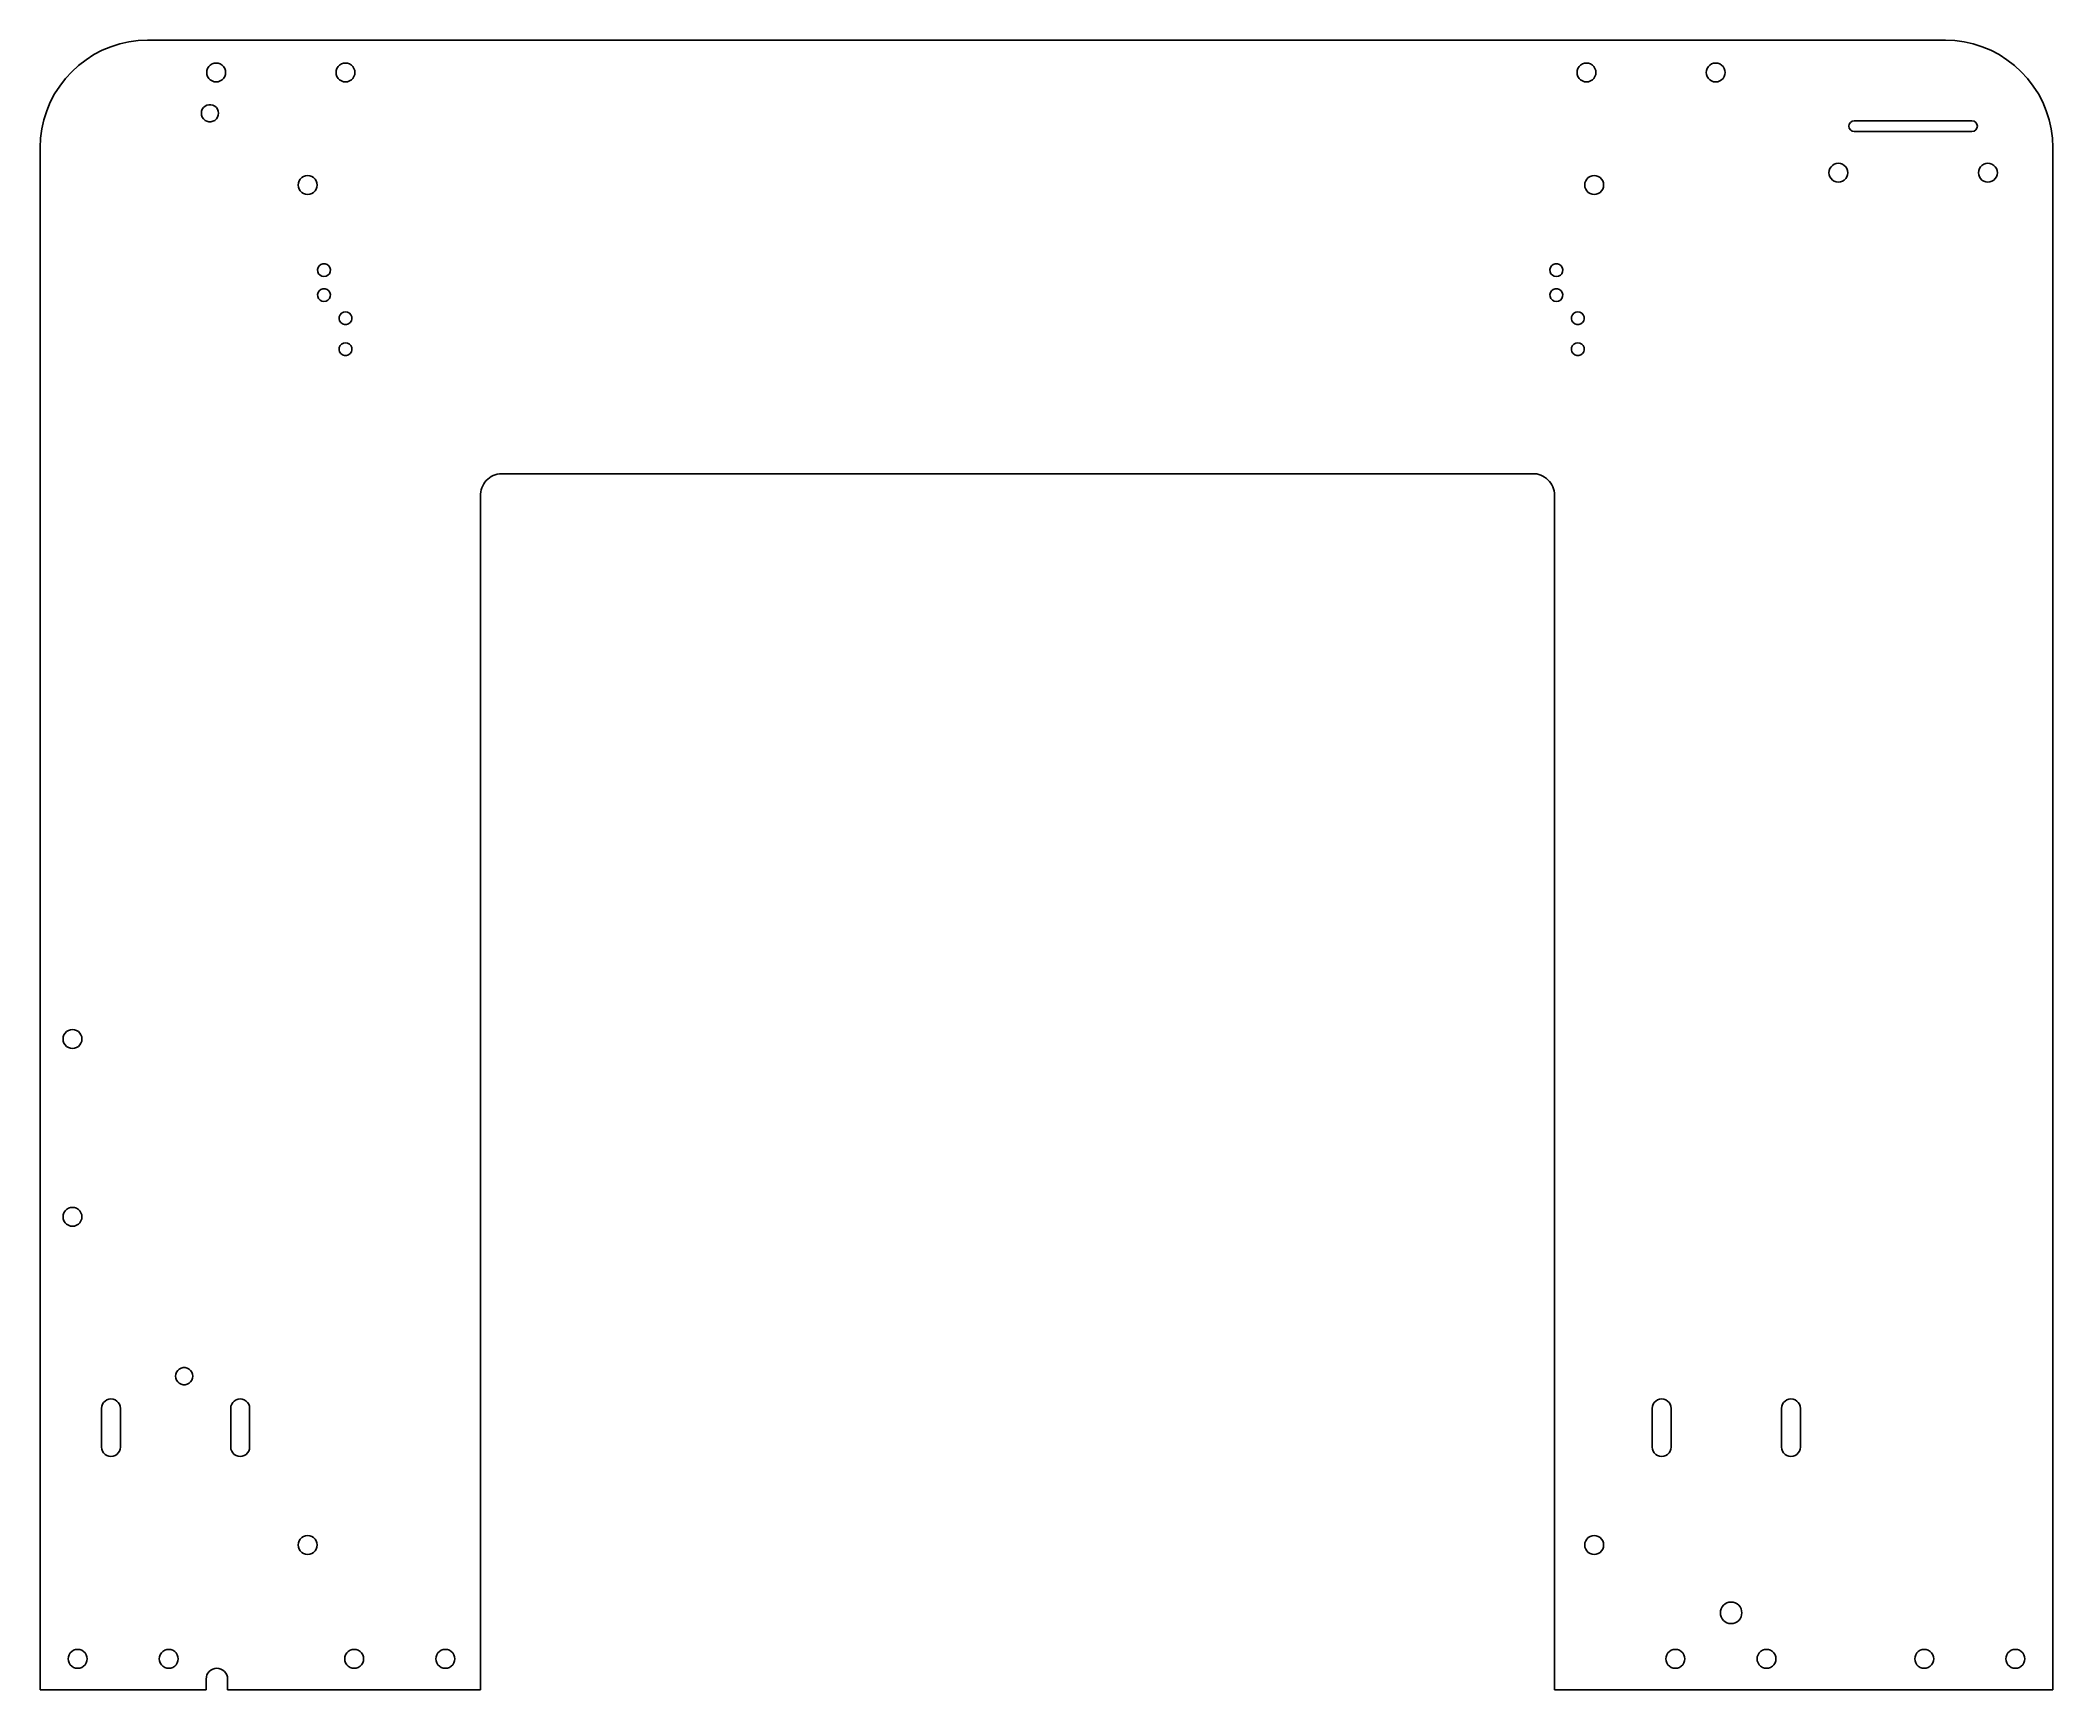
# Model space of a CAD drawing. Header units: metres. Extents: x -234 to 234, y 0 to 384.
import ezdxf

# ---------------------------------------------------------------- set-up
doc = ezdxf.new("R2010")
doc.units = ezdxf.units.M

msp = doc.modelspace()

# ---------------------------------------------------------------- linework, layer by layer
for p, q in [((-221.75, 380.651), (-223.589, 379.479)), ((-219.815, 381.658), (-221.75, 380.651)), ((-217.801, 382.492), (-219.815, 381.658)), ((-215.72, 383.148), (-217.801, 382.492)), ((-213.591, 383.62), (-215.72, 383.148)), ((-211.429, 383.905), (-213.591, 383.62)), ((-209.25, 384), (-211.429, 383.905)), ((209.25, 384), (-209.25, 384)), ((211.429, 383.905), (209.25, 384)), ((213.591, 383.62), (211.429, 383.905)), ((215.72, 383.148), (213.591, 383.62)), ((217.801, 382.492), (215.72, 383.148)), ((219.815, 381.658), (217.801, 382.492)), ((221.75, 380.651), (219.815, 381.658)), ((223.589, 379.479), (221.75, 380.651)), ((-228.401, 375.07), (-229.729, 373.339)), ((-226.928, 376.678), (-228.401, 375.07)), ((-225.32, 378.151), (-226.928, 376.678)), ((-223.589, 379.479), (-225.32, 378.151)), ((-195.5, 376.5), (-195.445, 376.99)), ((-195.445, 376.01), (-195.5, 376.5)), ((-195.445, 376.99), (-195.282, 377.455)), ((-195.282, 375.545), (-195.445, 376.01)), ((-195.282, 377.455), (-195.02, 377.872)), ((-195.02, 375.128), (-195.282, 375.545)), ((-195.02, 377.872), (-194.672, 378.22)), ((-194.672, 374.78), (-195.02, 375.128)), ((-194.672, 378.22), (-194.255, 378.482)), ((-194.255, 378.482), (-193.79, 378.645)), ((-193.79, 378.645), (-193.3, 378.7)), ((-193.3, 378.7), (-192.81, 378.645)), ((-192.81, 378.645), (-192.345, 378.482)), ((-192.345, 378.482), (-191.928, 378.22)), ((-191.928, 378.22), (-191.58, 377.872)), ((-191.58, 375.128), (-191.928, 374.78)), ((-191.58, 377.872), (-191.318, 377.455)), ((-191.318, 375.545), (-191.58, 375.128)), ((-191.318, 377.455), (-191.155, 376.99)), ((-191.155, 376.01), (-191.318, 375.545)), ((-191.155, 376.99), (-191.1, 376.5)), ((-191.1, 376.5), (-191.155, 376.01)), ((-165.4, 376.5), (-165.345, 376.99)), ((-165.345, 376.01), (-165.4, 376.5)), ((-165.345, 376.99), (-165.182, 377.455)), ((-165.182, 375.545), (-165.345, 376.01)), ((-165.182, 377.455), (-164.92, 377.872)), ((-164.92, 375.128), (-165.182, 375.545)), ((-164.92, 377.872), (-164.572, 378.22)), ((-164.572, 374.78), (-164.92, 375.128)), ((-164.572, 378.22), (-164.155, 378.482)), ((-164.155, 378.482), (-163.69, 378.645)), ((-163.69, 378.645), (-163.2, 378.7)), ((-163.2, 378.7), (-162.71, 378.645)), ((-162.71, 378.645), (-162.245, 378.482)), ((-162.245, 378.482), (-161.828, 378.22)), ((-161.828, 378.22), (-161.48, 377.872)), ((-161.48, 375.128), (-161.828, 374.78)), ((-161.48, 377.872), (-161.218, 377.455)), ((-161.218, 375.545), (-161.48, 375.128)), ((-161.218, 377.455), (-161.055, 376.99)), ((-161.055, 376.01), (-161.218, 375.545)), ((-161.055, 376.99), (-161, 376.5)), ((-161, 376.5), (-161.055, 376.01)), ((123.5, 376.5), (123.555, 376.99)), ((123.555, 376.01), (123.5, 376.5)), ((123.555, 376.99), (123.718, 377.455)), ((123.718, 375.545), (123.555, 376.01)), ((123.718, 377.455), (123.98, 377.872)), ((123.98, 375.128), (123.718, 375.545)), ((123.98, 377.872), (124.328, 378.22)), ((124.328, 374.78), (123.98, 375.128)), ((124.328, 378.22), (124.745, 378.482)), ((124.745, 378.482), (125.21, 378.645)), ((125.21, 378.645), (125.7, 378.7)), ((125.7, 378.7), (126.19, 378.645)), ((126.19, 378.645), (126.655, 378.482)), ((126.655, 378.482), (127.072, 378.22)), ((127.072, 378.22), (127.42, 377.872)), ((127.42, 375.128), (127.072, 374.78)), ((127.42, 377.872), (127.682, 377.455)), ((127.682, 375.545), (127.42, 375.128)), ((127.682, 377.455), (127.845, 376.99)), ((127.845, 376.01), (127.682, 375.545)), ((127.845, 376.99), (127.9, 376.5)), ((127.9, 376.5), (127.845, 376.01)), ((153.6, 376.5), (153.655, 376.99)), ((153.655, 376.01), (153.6, 376.5)), ((153.655, 376.99), (153.818, 377.455)), ((153.818, 375.545), (153.655, 376.01)), ((153.818, 377.455), (154.08, 377.872)), ((154.08, 375.128), (153.818, 375.545)), ((154.08, 377.872), (154.428, 378.22)), ((154.428, 374.78), (154.08, 375.128)), ((154.428, 378.22), (154.845, 378.482)), ((154.845, 378.482), (155.31, 378.645)), ((155.31, 378.645), (155.8, 378.7)), ((155.8, 378.7), (156.29, 378.645)), ((156.29, 378.645), (156.755, 378.482)), ((156.755, 378.482), (157.172, 378.22)), ((157.172, 378.22), (157.52, 377.872)), ((157.52, 375.128), (157.172, 374.78)), ((157.52, 377.872), (157.782, 377.455)), ((157.782, 375.545), (157.52, 375.128)), ((157.782, 377.455), (157.945, 376.99)), ((157.945, 376.01), (157.782, 375.545)), ((157.945, 376.99), (158, 376.5)), ((158, 376.5), (157.945, 376.01)), ((225.32, 378.151), (223.589, 379.479)), ((226.928, 376.678), (225.32, 378.151)), ((228.401, 375.07), (226.928, 376.678)), ((229.729, 373.339), (228.401, 375.07)), ((-230.901, 371.5), (-231.908, 369.565)), ((-229.729, 373.339), (-230.901, 371.5)), ((-194.255, 374.518), (-194.672, 374.78)), ((-193.79, 374.355), (-194.255, 374.518)), ((-193.3, 374.3), (-193.79, 374.355)), ((-192.81, 374.355), (-193.3, 374.3)), ((-192.345, 374.518), (-192.81, 374.355)), ((-191.928, 374.78), (-192.345, 374.518)), ((-164.155, 374.518), (-164.572, 374.78)), ((-163.69, 374.355), (-164.155, 374.518)), ((-163.2, 374.3), (-163.69, 374.355)), ((-162.71, 374.355), (-163.2, 374.3)), ((-162.245, 374.518), (-162.71, 374.355)), ((-161.828, 374.78), (-162.245, 374.518)), ((124.745, 374.518), (124.328, 374.78)), ((125.21, 374.355), (124.745, 374.518)), ((125.7, 374.3), (125.21, 374.355)), ((126.19, 374.355), (125.7, 374.3)), ((126.655, 374.518), (126.19, 374.355)), ((127.072, 374.78), (126.655, 374.518)), ((154.845, 374.518), (154.428, 374.78)), ((155.31, 374.355), (154.845, 374.518)), ((155.8, 374.3), (155.31, 374.355)), ((156.29, 374.355), (155.8, 374.3)), ((156.755, 374.518), (156.29, 374.355)), ((157.172, 374.78), (156.755, 374.518)), ((230.901, 371.5), (229.729, 373.339)), ((231.908, 369.565), (230.901, 371.5)), ((-233.398, 365.47), (-233.87, 363.341)), ((-232.742, 367.551), (-233.398, 365.47)), ((-231.908, 369.565), (-232.742, 367.551)), ((-196.75, 367), (-196.692, 367.479)), ((-196.692, 366.521), (-196.75, 367)), ((-196.692, 367.479), (-196.521, 367.929)), ((-196.521, 366.071), (-196.692, 366.521)), ((-196.521, 367.929), (-196.247, 368.326)), ((-196.247, 365.674), (-196.521, 366.071)), ((-196.247, 368.326), (-195.886, 368.646)), ((-195.886, 365.354), (-196.247, 365.674)), ((-195.886, 368.646), (-195.459, 368.87)), ((-195.459, 368.87), (-194.991, 368.985)), ((-194.991, 368.985), (-194.509, 368.985)), ((-194.509, 368.985), (-194.041, 368.87)), ((-194.041, 368.87), (-193.614, 368.646)), ((-193.614, 368.646), (-193.253, 368.326)), ((-193.253, 365.674), (-193.614, 365.354)), ((-193.253, 368.326), (-192.979, 367.929)), ((-192.979, 366.071), (-193.253, 365.674)), ((-192.979, 367.929), (-192.808, 367.479)), ((-192.808, 366.521), (-192.979, 366.071)), ((-192.808, 367.479), (-192.75, 367)), ((-192.75, 367), (-192.808, 366.521)), ((232.742, 367.551), (231.908, 369.565)), ((233.398, 365.47), (232.742, 367.551)), ((233.87, 363.341), (233.398, 365.47)), ((-234.155, 361.179), (-234.25, 359)), ((-233.87, 363.341), (-234.155, 361.179)), ((-195.459, 365.13), (-195.886, 365.354)), ((-194.991, 365.015), (-195.459, 365.13)), ((-194.509, 365.015), (-194.991, 365.015)), ((-194.041, 365.13), (-194.509, 365.015)), ((-193.614, 365.354), (-194.041, 365.13)), ((186.8, 364), (186.895, 364.478)), ((186.895, 363.522), (186.8, 364)), ((186.895, 364.478), (187.166, 364.884)), ((187.166, 363.116), (186.895, 363.522)), ((187.166, 364.884), (187.572, 365.155)), ((187.572, 362.845), (187.166, 363.116)), ((187.572, 365.155), (188.05, 365.25)), ((188.05, 362.75), (187.572, 362.845)), ((188.05, 365.25), (215.45, 365.25)), ((215.45, 362.75), (188.05, 362.75)), ((215.45, 365.25), (215.928, 365.155)), ((215.928, 362.845), (215.45, 362.75)), ((215.928, 365.155), (216.334, 364.884)), ((216.334, 363.116), (215.928, 362.845)), ((216.334, 364.884), (216.605, 364.478)), ((216.605, 363.522), (216.334, 363.116)), ((216.605, 364.478), (216.7, 364)), ((216.7, 364), (216.605, 363.522)), ((234.155, 361.179), (233.87, 363.341)), ((234.25, 359), (234.155, 361.179)), ((-234.25, 359), (-234.25, 0)), ((234.25, 0), (234.25, 359)), ((-173.982, 351.245), (-173.72, 351.662)), ((-173.72, 351.662), (-173.372, 352.01)), ((-173.372, 352.01), (-172.955, 352.272)), ((-172.955, 352.272), (-172.49, 352.435)), ((-172.49, 352.435), (-172, 352.49)), ((-172, 352.49), (-171.51, 352.435)), ((-171.51, 352.435), (-171.045, 352.272)), ((-171.045, 352.272), (-170.628, 352.01)), ((-170.628, 352.01), (-170.28, 351.662)), ((-170.28, 351.662), (-170.018, 351.245)), ((125.518, 351.245), (125.78, 351.662)), ((125.78, 351.662), (126.128, 352.01)), ((126.128, 352.01), (126.545, 352.272)), ((126.545, 352.272), (127.01, 352.435)), ((127.01, 352.435), (127.5, 352.49)), ((127.5, 352.49), (127.99, 352.435)), ((127.99, 352.435), (128.455, 352.272)), ((128.455, 352.272), (128.872, 352.01)), ((128.872, 352.01), (129.22, 351.662)), ((129.22, 351.662), (129.482, 351.245)), ((182.15, 353.15), (182.205, 353.64)), ((182.205, 352.66), (182.15, 353.15)), ((182.205, 353.64), (182.368, 354.105)), ((182.368, 352.195), (182.205, 352.66)), ((182.368, 354.105), (182.63, 354.522)), ((182.63, 351.778), (182.368, 352.195)), ((182.63, 354.522), (182.978, 354.87)), ((182.978, 351.43), (182.63, 351.778)), ((182.978, 354.87), (183.395, 355.132)), ((183.395, 351.168), (182.978, 351.43)), ((183.395, 355.132), (183.86, 355.295)), ((183.86, 355.295), (184.35, 355.35)), ((184.35, 355.35), (184.84, 355.295)), ((184.84, 355.295), (185.305, 355.132)), ((185.305, 355.132), (185.722, 354.87)), ((185.722, 351.43), (185.305, 351.168)), ((185.722, 354.87), (186.07, 354.522)), ((186.07, 351.778), (185.722, 351.43)), ((186.07, 354.522), (186.332, 354.105)), ((186.332, 352.195), (186.07, 351.778)), ((186.332, 354.105), (186.495, 353.64)), ((186.495, 352.66), (186.332, 352.195)), ((186.495, 353.64), (186.55, 353.15)), ((186.55, 353.15), (186.495, 352.66)), ((216.95, 353.15), (217.005, 353.64)), ((217.005, 352.66), (216.95, 353.15)), ((217.005, 353.64), (217.168, 354.105)), ((217.168, 352.195), (217.005, 352.66)), ((217.168, 354.105), (217.43, 354.522)), ((217.43, 351.778), (217.168, 352.195)), ((217.43, 354.522), (217.778, 354.87)), ((217.778, 351.43), (217.43, 351.778)), ((217.778, 354.87), (218.195, 355.132)), ((218.195, 351.168), (217.778, 351.43)), ((218.195, 355.132), (218.66, 355.295)), ((218.66, 355.295), (219.15, 355.35)), ((219.15, 355.35), (219.64, 355.295)), ((219.64, 355.295), (220.105, 355.132)), ((220.105, 355.132), (220.522, 354.87)), ((220.522, 351.43), (220.105, 351.168)), ((220.522, 354.87), (220.87, 354.522)), ((220.87, 351.778), (220.522, 351.43)), ((220.87, 354.522), (221.132, 354.105)), ((221.132, 352.195), (220.87, 351.778)), ((221.132, 354.105), (221.295, 353.64)), ((221.295, 352.66), (221.132, 352.195)), ((221.295, 353.64), (221.35, 353.15)), ((221.35, 353.15), (221.295, 352.66)), ((-174.2, 350.29), (-174.145, 350.78)), ((-174.145, 349.8), (-174.2, 350.29)), ((-174.145, 350.78), (-173.982, 351.245)), ((-173.982, 349.335), (-174.145, 349.8)), ((-173.72, 348.918), (-173.982, 349.335)), ((-173.372, 348.57), (-173.72, 348.918)), ((-172.955, 348.308), (-173.372, 348.57)), ((-172.49, 348.145), (-172.955, 348.308)), ((-172, 348.09), (-172.49, 348.145)), ((-171.51, 348.145), (-172, 348.09)), ((-171.045, 348.308), (-171.51, 348.145)), ((-170.628, 348.57), (-171.045, 348.308)), ((-170.28, 348.918), (-170.628, 348.57)), ((-170.018, 349.335), (-170.28, 348.918)), ((-170.018, 351.245), (-169.855, 350.78)), ((-169.855, 349.8), (-170.018, 349.335)), ((-169.855, 350.78), (-169.8, 350.29)), ((-169.8, 350.29), (-169.855, 349.8)), ((125.3, 350.29), (125.355, 350.78)), ((125.355, 349.8), (125.3, 350.29)), ((125.355, 350.78), (125.518, 351.245)), ((125.518, 349.335), (125.355, 349.8)), ((125.78, 348.918), (125.518, 349.335)), ((126.128, 348.57), (125.78, 348.918)), ((126.545, 348.308), (126.128, 348.57)), ((127.01, 348.145), (126.545, 348.308)), ((127.5, 348.09), (127.01, 348.145)), ((127.99, 348.145), (127.5, 348.09)), ((128.455, 348.308), (127.99, 348.145)), ((128.872, 348.57), (128.455, 348.308)), ((129.22, 348.918), (128.872, 348.57)), ((129.482, 349.335), (129.22, 348.918)), ((129.482, 351.245), (129.645, 350.78)), ((129.645, 349.8), (129.482, 349.335)), ((129.645, 350.78), (129.7, 350.29)), ((129.7, 350.29), (129.645, 349.8)), ((183.86, 351.005), (183.395, 351.168)), ((184.35, 350.95), (183.86, 351.005)), ((184.84, 351.005), (184.35, 350.95)), ((185.305, 351.168), (184.84, 351.005)), ((218.66, 351.005), (218.195, 351.168)), ((219.15, 350.95), (218.66, 351.005)), ((219.64, 351.005), (219.15, 350.95)), ((220.105, 351.168), (219.64, 351.005)), ((-169.695, 330.604), (-169.574, 331.083)), ((-169.654, 330.112), (-169.695, 330.604)), ((-169.456, 329.66), (-169.654, 330.112)), ((-169.574, 331.083), (-169.304, 331.496)), ((-169.121, 329.296), (-169.456, 329.66)), ((-169.304, 331.496), (-168.914, 331.799)), ((-168.687, 329.061), (-169.121, 329.296)), ((-168.914, 331.799), (-168.447, 331.96)), ((-168.2, 328.98), (-168.687, 329.061)), ((-168.447, 331.96), (-167.953, 331.96)), ((-167.713, 329.061), (-168.2, 328.98)), ((-167.953, 331.96), (-167.486, 331.799)), ((-167.279, 329.296), (-167.713, 329.061)), ((-167.486, 331.799), (-167.096, 331.496)), ((-166.944, 329.66), (-167.279, 329.296)), ((-167.096, 331.496), (-166.826, 331.083)), ((-166.746, 330.112), (-166.944, 329.66)), ((-166.826, 331.083), (-166.705, 330.604)), ((-166.705, 330.604), (-166.746, 330.112)), ((117.205, 330.604), (117.326, 331.083)), ((117.246, 330.112), (117.205, 330.604)), ((117.444, 329.66), (117.246, 330.112)), ((117.326, 331.083), (117.596, 331.496)), ((117.779, 329.296), (117.444, 329.66)), ((117.596, 331.496), (117.986, 331.799)), ((118.213, 329.061), (117.779, 329.296)), ((117.986, 331.799), (118.453, 331.96)), ((118.7, 328.98), (118.213, 329.061)), ((118.453, 331.96), (118.947, 331.96)), ((119.187, 329.061), (118.7, 328.98)), ((118.947, 331.96), (119.414, 331.799)), ((119.621, 329.296), (119.187, 329.061)), ((119.414, 331.799), (119.804, 331.496)), ((119.956, 329.66), (119.621, 329.296)), ((119.804, 331.496), (120.074, 331.083)), ((120.154, 330.112), (119.956, 329.66)), ((120.074, 331.083), (120.195, 330.604)), ((120.195, 330.604), (120.154, 330.112)), ((-169.695, 324.804), (-169.574, 325.283)), ((-169.654, 324.312), (-169.695, 324.804)), ((-169.456, 323.86), (-169.654, 324.312)), ((-169.574, 325.283), (-169.304, 325.696)), ((-169.121, 323.496), (-169.456, 323.86)), ((-169.304, 325.696), (-168.914, 325.999)), ((-168.687, 323.261), (-169.121, 323.496)), ((-168.914, 325.999), (-168.447, 326.16)), ((-168.447, 326.16), (-167.953, 326.16)), ((-167.953, 326.16), (-167.486, 325.999)), ((-167.279, 323.496), (-167.713, 323.261)), ((-167.486, 325.999), (-167.096, 325.696)), ((-166.944, 323.86), (-167.279, 323.496)), ((-167.096, 325.696), (-166.826, 325.283)), ((-166.746, 324.312), (-166.944, 323.86)), ((-166.826, 325.283), (-166.705, 324.804)), ((-166.705, 324.804), (-166.746, 324.312)), ((117.205, 324.804), (117.326, 325.283)), ((117.246, 324.312), (117.205, 324.804)), ((117.444, 323.86), (117.246, 324.312)), ((117.326, 325.283), (117.596, 325.696)), ((117.779, 323.496), (117.444, 323.86)), ((117.596, 325.696), (117.986, 325.999)), ((118.213, 323.261), (117.779, 323.496)), ((117.986, 325.999), (118.453, 326.16)), ((118.453, 326.16), (118.947, 326.16)), ((118.947, 326.16), (119.414, 325.999)), ((119.621, 323.496), (119.187, 323.261)), ((119.414, 325.999), (119.804, 325.696)), ((119.956, 323.86), (119.621, 323.496)), ((119.804, 325.696), (120.074, 325.283)), ((120.154, 324.312), (119.956, 323.86)), ((120.074, 325.283), (120.195, 324.804)), ((120.195, 324.804), (120.154, 324.312)), ((-168.2, 323.18), (-168.687, 323.261)), ((-167.713, 323.261), (-168.2, 323.18)), ((-164.695, 319.156), (-164.654, 319.648)), ((-164.574, 318.677), (-164.695, 319.156)), ((-164.654, 319.648), (-164.456, 320.1)), ((-164.304, 318.264), (-164.574, 318.677)), ((-164.456, 320.1), (-164.121, 320.464)), ((-164.121, 320.464), (-163.687, 320.699)), ((-163.687, 320.699), (-163.2, 320.78)), ((-163.2, 320.78), (-162.713, 320.699)), ((-162.713, 320.699), (-162.279, 320.464)), ((-162.279, 320.464), (-161.944, 320.1)), ((-161.826, 318.677), (-162.096, 318.264)), ((-161.944, 320.1), (-161.746, 319.648)), ((-161.705, 319.156), (-161.826, 318.677)), ((-161.746, 319.648), (-161.705, 319.156)), ((118.7, 323.18), (118.213, 323.261)), ((119.187, 323.261), (118.7, 323.18)), ((122.205, 319.156), (122.246, 319.648)), ((122.326, 318.677), (122.205, 319.156)), ((122.246, 319.648), (122.444, 320.1)), ((122.596, 318.264), (122.326, 318.677)), ((122.444, 320.1), (122.779, 320.464)), ((122.779, 320.464), (123.213, 320.699)), ((123.213, 320.699), (123.7, 320.78)), ((123.7, 320.78), (124.187, 320.699)), ((124.187, 320.699), (124.621, 320.464)), ((124.621, 320.464), (124.956, 320.1)), ((125.074, 318.677), (124.804, 318.264)), ((124.956, 320.1), (125.154, 319.648)), ((125.195, 319.156), (125.074, 318.677)), ((125.154, 319.648), (125.195, 319.156)), ((-163.914, 317.961), (-164.304, 318.264)), ((-163.447, 317.8), (-163.914, 317.961)), ((-162.953, 317.8), (-163.447, 317.8)), ((-162.486, 317.961), (-162.953, 317.8)), ((-162.096, 318.264), (-162.486, 317.961)), ((122.986, 317.961), (122.596, 318.264)), ((123.453, 317.8), (122.986, 317.961)), ((123.947, 317.8), (123.453, 317.8)), ((124.414, 317.961), (123.947, 317.8)), ((124.804, 318.264), (124.414, 317.961)), ((-164.695, 311.956), (-164.654, 312.448)), ((-164.574, 311.477), (-164.695, 311.956)), ((-164.654, 312.448), (-164.456, 312.9)), ((-164.304, 311.064), (-164.574, 311.477)), ((-164.456, 312.9), (-164.121, 313.264)), ((-163.914, 310.761), (-164.304, 311.064)), ((-164.121, 313.264), (-163.687, 313.499)), ((-163.447, 310.6), (-163.914, 310.761)), ((-163.687, 313.499), (-163.2, 313.58)), ((-162.953, 310.6), (-163.447, 310.6)), ((-163.2, 313.58), (-162.713, 313.499)), ((-162.486, 310.761), (-162.953, 310.6)), ((-162.713, 313.499), (-162.279, 313.264)), ((-162.096, 311.064), (-162.486, 310.761)), ((-162.279, 313.264), (-161.944, 312.9)), ((-161.826, 311.477), (-162.096, 311.064)), ((-161.944, 312.9), (-161.746, 312.448)), ((-161.705, 311.956), (-161.826, 311.477)), ((-161.746, 312.448), (-161.705, 311.956)), ((122.205, 311.956), (122.246, 312.448)), ((122.326, 311.477), (122.205, 311.956)), ((122.246, 312.448), (122.444, 312.9)), ((122.596, 311.064), (122.326, 311.477)), ((122.444, 312.9), (122.779, 313.264)), ((122.986, 310.761), (122.596, 311.064)), ((122.779, 313.264), (123.213, 313.499)), ((123.453, 310.6), (122.986, 310.761)), ((123.213, 313.499), (123.7, 313.58)), ((123.947, 310.6), (123.453, 310.6)), ((123.7, 313.58), (124.187, 313.499)), ((124.414, 310.761), (123.947, 310.6)), ((124.187, 313.499), (124.621, 313.264)), ((124.804, 311.064), (124.414, 310.761)), ((124.621, 313.264), (124.956, 312.9)), ((125.074, 311.477), (124.804, 311.064)), ((124.956, 312.9), (125.154, 312.448)), ((125.195, 311.956), (125.074, 311.477)), ((125.154, 312.448), (125.195, 311.956)), ((-131.016, 280.707), (-130.736, 281.119)), ((-130.736, 281.119), (-130.415, 281.501)), ((-130.415, 281.501), (-130.058, 281.849)), ((-130.058, 281.849), (-129.669, 282.16)), ((-129.669, 282.16), (-129.25, 282.43)), ((-129.25, 282.43), (-128.806, 282.658)), ((-128.806, 282.658), (-128.342, 282.84)), ((-128.342, 282.84), (-127.863, 282.975)), ((-127.863, 282.975), (-127.372, 283.061)), ((-127.372, 283.061), (-126.875, 283.098)), ((-126.875, 283.098), (-126.75, 283.1)), ((-126.75, 283.1), (113.25, 283.1)), ((113.25, 283.1), (113.624, 283.086)), ((113.624, 283.086), (114.118, 283.024)), ((114.118, 283.024), (114.604, 282.913)), ((114.604, 282.913), (115.077, 282.754)), ((115.077, 282.754), (115.531, 282.549)), ((115.531, 282.549), (115.963, 282.3)), ((115.963, 282.3), (116.367, 282.009)), ((116.367, 282.009), (116.741, 281.679)), ((116.741, 281.679), (117.08, 281.314)), ((117.08, 281.314), (117.381, 280.917)), ((-131.75, 278.1), (-131.744, 278.349)), ((-131.75, 0), (-131.75, 278.1)), ((-131.744, 278.349), (-131.694, 278.845)), ((-131.694, 278.845), (-131.595, 279.334)), ((-131.595, 279.334), (-131.448, 279.81)), ((-131.448, 279.81), (-131.255, 280.269)), ((-131.255, 280.269), (-131.016, 280.707)), ((117.381, 280.917), (117.641, 280.491)), ((117.641, 280.491), (117.857, 280.042)), ((117.857, 280.042), (118.028, 279.574)), ((118.028, 279.574), (118.151, 279.091)), ((118.151, 279.091), (118.225, 278.598)), ((118.225, 278.598), (118.25, 278.1)), ((118.25, 278.1), (118.25, 0)), ((-228.95, 151.5), (-228.895, 151.99)), ((-228.895, 151.01), (-228.95, 151.5)), ((-228.895, 151.99), (-228.732, 152.455)), ((-228.732, 150.545), (-228.895, 151.01)), ((-228.732, 152.455), (-228.47, 152.872)), ((-228.47, 150.128), (-228.732, 150.545)), ((-228.47, 152.872), (-228.122, 153.22)), ((-228.122, 149.78), (-228.47, 150.128)), ((-228.122, 153.22), (-227.705, 153.482)), ((-227.705, 153.482), (-227.24, 153.645)), ((-227.24, 153.645), (-226.75, 153.7)), ((-226.75, 153.7), (-226.26, 153.645)), ((-226.26, 153.645), (-225.795, 153.482)), ((-225.795, 153.482), (-225.378, 153.22)), ((-225.378, 153.22), (-225.03, 152.872)), ((-225.03, 150.128), (-225.378, 149.78)), ((-225.03, 152.872), (-224.768, 152.455)), ((-224.768, 150.545), (-225.03, 150.128)), ((-224.768, 152.455), (-224.605, 151.99)), ((-224.605, 151.01), (-224.768, 150.545)), ((-224.605, 151.99), (-224.55, 151.5)), ((-224.55, 151.5), (-224.605, 151.01)), ((-227.705, 149.518), (-228.122, 149.78)), ((-227.24, 149.355), (-227.705, 149.518)), ((-226.75, 149.3), (-227.24, 149.355)), ((-226.26, 149.355), (-226.75, 149.3)), ((-225.795, 149.518), (-226.26, 149.355)), ((-225.378, 149.78), (-225.795, 149.518)), ((-228.95, 110.1), (-228.895, 110.59)), ((-228.895, 109.61), (-228.95, 110.1)), ((-228.895, 110.59), (-228.732, 111.055)), ((-228.732, 109.145), (-228.895, 109.61)), ((-228.732, 111.055), (-228.47, 111.472)), ((-228.47, 108.728), (-228.732, 109.145)), ((-228.47, 111.472), (-228.122, 111.82)), ((-228.122, 108.38), (-228.47, 108.728)), ((-228.122, 111.82), (-227.705, 112.082)), ((-227.705, 108.118), (-228.122, 108.38)), ((-227.705, 112.082), (-227.24, 112.245)), ((-227.24, 107.955), (-227.705, 108.118)), ((-227.24, 112.245), (-226.75, 112.3)), ((-226.75, 107.9), (-227.24, 107.955)), ((-226.75, 112.3), (-226.26, 112.245)), ((-226.26, 107.955), (-226.75, 107.9)), ((-226.26, 112.245), (-225.795, 112.082)), ((-225.795, 108.118), (-226.26, 107.955)), ((-225.795, 112.082), (-225.378, 111.82)), ((-225.378, 108.38), (-225.795, 108.118)), ((-225.378, 111.82), (-225.03, 111.472)), ((-225.03, 108.728), (-225.378, 108.38)), ((-225.03, 111.472), (-224.768, 111.055)), ((-224.768, 109.145), (-225.03, 108.728)), ((-224.768, 111.055), (-224.605, 110.59)), ((-224.605, 109.61), (-224.768, 109.145)), ((-224.605, 110.59), (-224.55, 110.1)), ((-224.55, 110.1), (-224.605, 109.61)), ((-201.459, 74.87), (-200.991, 74.9854)), ((-200.991, 74.9854), (-200.509, 74.9854)), ((-200.509, 74.9854), (-200.041, 74.87)), ((-202.75, 73), (-202.692, 73.4786)), ((-202.692, 72.5214), (-202.75, 73)), ((-202.692, 73.4786), (-202.521, 73.9294)), ((-202.521, 72.0706), (-202.692, 72.5214)), ((-202.521, 73.9294), (-202.247, 74.3262)), ((-202.247, 71.6738), (-202.521, 72.0706)), ((-202.247, 74.3262), (-201.886, 74.646)), ((-201.886, 71.354), (-202.247, 71.6738)), ((-201.886, 74.646), (-201.459, 74.87)), ((-201.459, 71.13), (-201.886, 71.354)), ((-200.991, 71.0146), (-201.459, 71.13)), ((-200.509, 71.0146), (-200.991, 71.0146)), ((-200.041, 71.13), (-200.509, 71.0146)), ((-200.041, 74.87), (-199.614, 74.646)), ((-199.614, 71.354), (-200.041, 71.13)), ((-199.614, 74.646), (-199.253, 74.3262)), ((-199.253, 71.6738), (-199.614, 71.354)), ((-199.253, 74.3262), (-198.979, 73.9294)), ((-198.979, 72.0706), (-199.253, 71.6738)), ((-198.979, 73.9294), (-198.808, 73.4786)), ((-198.808, 72.5214), (-198.979, 72.0706)), ((-198.808, 73.4786), (-198.75, 73)), ((-198.75, 73), (-198.808, 72.5214)), ((-220, 65.5), (-219.945, 65.9895)), ((-219.945, 65.9895), (-219.782, 66.4545)), ((-219.782, 66.4545), (-219.52, 66.8717)), ((-219.52, 66.8717), (-219.172, 67.22)), ((-219.172, 67.22), (-218.755, 67.4821)), ((-218.755, 67.4821), (-218.29, 67.6448)), ((-218.29, 67.6448), (-217.8, 67.7)), ((-217.8, 67.7), (-217.31, 67.6448)), ((-217.31, 67.6448), (-216.845, 67.4821)), ((-216.845, 67.4821), (-216.428, 67.22)), ((-216.428, 67.22), (-216.08, 66.8717)), ((-216.08, 66.8717), (-215.818, 66.4545)), ((-215.818, 66.4545), (-215.655, 65.9895)), ((-215.655, 65.9895), (-215.6, 65.5)), ((-189.9, 65.5), (-189.845, 65.9895)), ((-189.845, 65.9895), (-189.682, 66.4545)), ((-189.682, 66.4545), (-189.42, 66.8717)), ((-189.42, 66.8717), (-189.072, 67.22)), ((-189.072, 67.22), (-188.655, 67.4821)), ((-188.655, 67.4821), (-188.19, 67.6448)), ((-188.19, 67.6448), (-187.7, 67.7)), ((-187.7, 67.7), (-187.21, 67.6448)), ((-187.21, 67.6448), (-186.745, 67.4821)), ((-186.745, 67.4821), (-186.328, 67.22)), ((-186.328, 67.22), (-185.98, 66.8717)), ((-185.98, 66.8717), (-185.718, 66.4545)), ((-185.718, 66.4545), (-185.555, 65.9895)), ((-185.555, 65.9895), (-185.5, 65.5)), ((141, 65.5), (141.055, 65.9895)), ((141.055, 65.9895), (141.218, 66.4545)), ((141.218, 66.4545), (141.48, 66.8717)), ((141.48, 66.8717), (141.828, 67.22)), ((141.828, 67.22), (142.245, 67.4821)), ((142.245, 67.4821), (142.71, 67.6448)), ((142.71, 67.6448), (143.2, 67.7)), ((143.2, 67.7), (143.69, 67.6448)), ((143.69, 67.6448), (144.155, 67.4821)), ((144.155, 67.4821), (144.572, 67.22)), ((144.572, 67.22), (144.92, 66.8717)), ((144.92, 66.8717), (145.182, 66.4545)), ((145.182, 66.4545), (145.345, 65.9895)), ((145.345, 65.9895), (145.4, 65.5)), ((171.1, 65.5), (171.155, 65.9895)), ((171.155, 65.9895), (171.318, 66.4545)), ((171.318, 66.4545), (171.58, 66.8717)), ((171.58, 66.8717), (171.928, 67.22)), ((171.928, 67.22), (172.345, 67.4821)), ((172.345, 67.4821), (172.81, 67.6448)), ((172.81, 67.6448), (173.3, 67.7)), ((173.3, 67.7), (173.79, 67.6448)), ((173.79, 67.6448), (174.255, 67.4821)), ((174.255, 67.4821), (174.672, 67.22)), ((174.672, 67.22), (175.02, 66.8717)), ((175.02, 66.8717), (175.282, 66.4545)), ((175.282, 66.4545), (175.445, 65.9895)), ((175.445, 65.9895), (175.5, 65.5)), ((-220, 56.5), (-220, 65.5)), ((-215.6, 65.5), (-215.6, 56.5)), ((-189.9, 56.5), (-189.9, 65.5)), ((-185.5, 65.5), (-185.5, 56.5)), ((141, 56.5), (141, 65.5)), ((145.4, 65.5), (145.4, 56.5)), ((171.1, 56.5), (171.1, 65.5)), ((175.5, 65.5), (175.5, 56.5)), ((-219.945, 56.0105), (-220, 56.5)), ((-215.6, 56.5), (-215.655, 56.0105)), ((-189.845, 56.0105), (-189.9, 56.5)), ((-185.5, 56.5), (-185.555, 56.0105)), ((141.055, 56.0105), (141, 56.5)), ((145.4, 56.5), (145.345, 56.0105)), ((171.155, 56.0105), (171.1, 56.5)), ((175.5, 56.5), (175.445, 56.0105)), ((-219.782, 55.5455), (-219.945, 56.0105)), ((-219.52, 55.1283), (-219.782, 55.5455)), ((-219.172, 54.78), (-219.52, 55.1283)), ((-218.755, 54.5179), (-219.172, 54.78)), ((-218.29, 54.3552), (-218.755, 54.5179)), ((-217.8, 54.3), (-218.29, 54.3552)), ((-217.31, 54.3552), (-217.8, 54.3)), ((-216.845, 54.5179), (-217.31, 54.3552)), ((-216.428, 54.78), (-216.845, 54.5179)), ((-216.08, 55.1283), (-216.428, 54.78)), ((-215.818, 55.5455), (-216.08, 55.1283)), ((-215.655, 56.0105), (-215.818, 55.5455)), ((-189.682, 55.5455), (-189.845, 56.0105)), ((-189.42, 55.1283), (-189.682, 55.5455)), ((-189.072, 54.78), (-189.42, 55.1283)), ((-188.655, 54.5179), (-189.072, 54.78)), ((-188.19, 54.3552), (-188.655, 54.5179)), ((-187.7, 54.3), (-188.19, 54.3552)), ((-187.21, 54.3552), (-187.7, 54.3)), ((-186.745, 54.5179), (-187.21, 54.3552)), ((-186.328, 54.78), (-186.745, 54.5179)), ((-185.98, 55.1283), (-186.328, 54.78)), ((-185.718, 55.5455), (-185.98, 55.1283)), ((-185.555, 56.0105), (-185.718, 55.5455)), ((141.218, 55.5455), (141.055, 56.0105)), ((141.48, 55.1283), (141.218, 55.5455)), ((141.828, 54.78), (141.48, 55.1283)), ((142.245, 54.5179), (141.828, 54.78)), ((142.71, 54.3552), (142.245, 54.5179)), ((143.2, 54.3), (142.71, 54.3552)), ((143.69, 54.3552), (143.2, 54.3)), ((144.155, 54.5179), (143.69, 54.3552)), ((144.572, 54.78), (144.155, 54.5179)), ((144.92, 55.1283), (144.572, 54.78)), ((145.182, 55.5455), (144.92, 55.1283)), ((145.345, 56.0105), (145.182, 55.5455)), ((171.318, 55.5455), (171.155, 56.0105)), ((171.58, 55.1283), (171.318, 55.5455)), ((171.928, 54.78), (171.58, 55.1283)), ((172.345, 54.5179), (171.928, 54.78)), ((172.81, 54.3552), (172.345, 54.5179)), ((173.3, 54.3), (172.81, 54.3552)), ((173.79, 54.3552), (173.3, 54.3)), ((174.255, 54.5179), (173.79, 54.3552)), ((174.672, 54.78), (174.255, 54.5179)), ((175.02, 55.1283), (174.672, 54.78)), ((175.282, 55.5455), (175.02, 55.1283)), ((175.445, 56.0105), (175.282, 55.5455)), ((-174.2, 33.71), (-174.145, 34.1995)), ((-174.145, 33.2205), (-174.2, 33.71)), ((-174.145, 34.1995), (-173.982, 34.6645)), ((-173.982, 32.7555), (-174.145, 33.2205)), ((-173.982, 34.6645), (-173.72, 35.0817)), ((-173.72, 35.0817), (-173.372, 35.43)), ((-173.372, 35.43), (-172.955, 35.6921)), ((-172.955, 35.6921), (-172.49, 35.8548)), ((-172.49, 35.8548), (-172, 35.91)), ((-172, 35.91), (-171.51, 35.8548)), ((-171.51, 35.8548), (-171.045, 35.6921)), ((-171.045, 35.6921), (-170.628, 35.43)), ((-170.628, 35.43), (-170.28, 35.0817)), ((-170.28, 35.0817), (-170.018, 34.6645)), ((-170.018, 34.6645), (-169.855, 34.1995)), ((-169.855, 33.2205), (-170.018, 32.7555)), ((-169.855, 34.1995), (-169.8, 33.71)), ((-169.8, 33.71), (-169.855, 33.2205)), ((125.3, 33.71), (125.355, 34.1995)), ((125.355, 33.2205), (125.3, 33.71)), ((125.355, 34.1995), (125.518, 34.6645)), ((125.518, 32.7555), (125.355, 33.2205)), ((125.518, 34.6645), (125.78, 35.0817)), ((125.78, 35.0817), (126.128, 35.43)), ((126.128, 35.43), (126.545, 35.6921)), ((126.545, 35.6921), (127.01, 35.8548)), ((127.01, 35.8548), (127.5, 35.91)), ((127.5, 35.91), (127.99, 35.8548)), ((127.99, 35.8548), (128.455, 35.6921)), ((128.455, 35.6921), (128.872, 35.43)), ((128.872, 35.43), (129.22, 35.0817)), ((129.22, 35.0817), (129.482, 34.6645)), ((129.482, 34.6645), (129.645, 34.1995)), ((129.645, 33.2205), (129.482, 32.7555)), ((129.645, 34.1995), (129.7, 33.71)), ((129.7, 33.71), (129.645, 33.2205)), ((-173.72, 32.3383), (-173.982, 32.7555)), ((-173.372, 31.99), (-173.72, 32.3383)), ((-172.955, 31.7279), (-173.372, 31.99)), ((-172.49, 31.5652), (-172.955, 31.7279)), ((-172, 31.51), (-172.49, 31.5652)), ((-171.51, 31.5652), (-172, 31.51)), ((-171.045, 31.7279), (-171.51, 31.5652)), ((-170.628, 31.99), (-171.045, 31.7279)), ((-170.28, 32.3383), (-170.628, 31.99)), ((-170.018, 32.7555), (-170.28, 32.3383)), ((125.78, 32.3383), (125.518, 32.7555)), ((126.128, 31.99), (125.78, 32.3383)), ((126.545, 31.7279), (126.128, 31.99)), ((127.01, 31.5652), (126.545, 31.7279)), ((127.5, 31.51), (127.01, 31.5652)), ((127.99, 31.5652), (127.5, 31.51)), ((128.455, 31.7279), (127.99, 31.5652)), ((128.872, 31.99), (128.455, 31.7279)), ((129.22, 32.3383), (128.872, 31.99)), ((129.482, 32.7555), (129.22, 32.3383)), ((156.918, 18.3877), (157.06, 18.8567)), ((157.06, 18.8567), (157.291, 19.2889)), ((157.291, 19.2889), (157.602, 19.6678)), ((157.602, 19.6678), (157.981, 19.9787)), ((157.981, 19.9787), (158.413, 20.2097)), ((158.413, 20.2097), (158.882, 20.352)), ((158.882, 20.352), (159.37, 20.4)), ((159.37, 20.4), (159.858, 20.352)), ((159.858, 20.352), (160.327, 20.2097)), ((160.327, 20.2097), (160.759, 19.9787)), ((160.759, 19.9787), (161.138, 19.6678)), ((161.138, 19.6678), (161.449, 19.2889)), ((161.449, 19.2889), (161.68, 18.8567)), ((161.68, 18.8567), (161.822, 18.3877)), ((156.87, 17.9), (156.918, 18.3877)), ((156.918, 17.4123), (156.87, 17.9)), ((157.06, 16.9433), (156.918, 17.4123)), ((157.291, 16.5111), (157.06, 16.9433)), ((157.602, 16.1322), (157.291, 16.5111)), ((157.981, 15.8213), (157.602, 16.1322)), ((158.413, 15.5903), (157.981, 15.8213)), ((158.882, 15.448), (158.413, 15.5903)), ((159.37, 15.4), (158.882, 15.448)), ((159.858, 15.448), (159.37, 15.4)), ((160.327, 15.5903), (159.858, 15.448)), ((160.759, 15.8213), (160.327, 15.5903)), ((161.138, 16.1322), (160.759, 15.8213)), ((161.449, 16.5111), (161.138, 16.1322)), ((161.68, 16.9433), (161.449, 16.5111)), ((161.822, 17.4123), (161.68, 16.9433)), ((161.822, 18.3877), (161.87, 17.9)), ((161.87, 17.9), (161.822, 17.4123)), ((-226.04, 9.34484), (-225.55, 9.4)), ((-225.55, 9.4), (-225.06, 9.34484)), ((-204.82, 9.34484), (-204.33, 9.4)), ((-204.33, 9.4), (-203.84, 9.34484)), ((-161.66, 9.34484), (-161.17, 9.4)), ((-161.17, 9.4), (-160.68, 9.34484)), ((-140.44, 9.34484), (-139.95, 9.4)), ((-139.95, 9.4), (-139.46, 9.34484)), ((145.91, 9.34484), (146.4, 9.4)), ((146.4, 9.4), (146.89, 9.34484)), ((167.13, 9.34484), (167.62, 9.4)), ((167.62, 9.4), (168.11, 9.34484)), ((203.84, 9.34484), (204.33, 9.4)), ((204.33, 9.4), (204.82, 9.34484)), ((225.06, 9.34484), (225.55, 9.4)), ((225.55, 9.4), (226.04, 9.34484)), ((-227.75, 7.2), (-227.695, 7.68955)), ((-227.695, 6.71045), (-227.75, 7.2)), ((-227.695, 7.68955), (-227.532, 8.15454)), ((-227.532, 6.24546), (-227.695, 6.71045)), ((-227.532, 8.15454), (-227.27, 8.57168)), ((-227.27, 5.82832), (-227.532, 6.24546)), ((-227.27, 8.57168), (-226.922, 8.92003)), ((-226.922, 5.47997), (-227.27, 5.82832)), ((-226.922, 8.92003), (-226.505, 9.18213)), ((-226.505, 5.21787), (-226.922, 5.47997)), ((-226.505, 9.18213), (-226.04, 9.34484)), ((-226.04, 5.05516), (-226.505, 5.21787)), ((-225.55, 5), (-226.04, 5.05516)), ((-225.06, 5.05516), (-225.55, 5)), ((-225.06, 9.34484), (-224.595, 9.18213)), ((-224.595, 5.21787), (-225.06, 5.05516)), ((-224.595, 9.18213), (-224.178, 8.92003)), ((-224.178, 5.47997), (-224.595, 5.21787)), ((-224.178, 8.92003), (-223.83, 8.57168)), ((-223.83, 5.82832), (-224.178, 5.47997)), ((-223.83, 8.57168), (-223.568, 8.15454)), ((-223.568, 6.24546), (-223.83, 5.82832)), ((-223.568, 8.15454), (-223.405, 7.68955)), ((-223.405, 6.71045), (-223.568, 6.24546)), ((-223.405, 7.68955), (-223.35, 7.2)), ((-223.35, 7.2), (-223.405, 6.71045)), ((-206.53, 7.2), (-206.475, 7.68955)), ((-206.475, 6.71045), (-206.53, 7.2)), ((-206.475, 7.68955), (-206.312, 8.15454)), ((-206.312, 6.24546), (-206.475, 6.71045)), ((-206.312, 8.15454), (-206.05, 8.57168)), ((-206.05, 5.82832), (-206.312, 6.24546)), ((-206.05, 8.57168), (-205.702, 8.92003)), ((-205.702, 5.47997), (-206.05, 5.82832)), ((-205.702, 8.92003), (-205.285, 9.18213)), ((-205.285, 5.21787), (-205.702, 5.47997)), ((-205.285, 9.18213), (-204.82, 9.34484)), ((-204.82, 5.05516), (-205.285, 5.21787)), ((-204.33, 5), (-204.82, 5.05516)), ((-203.84, 5.05516), (-204.33, 5)), ((-203.84, 9.34484), (-203.375, 9.18213)), ((-203.375, 5.21787), (-203.84, 5.05516)), ((-203.375, 9.18213), (-202.958, 8.92003)), ((-202.958, 5.47997), (-203.375, 5.21787)), ((-202.958, 8.92003), (-202.61, 8.57168)), ((-202.61, 5.82832), (-202.958, 5.47997)), ((-202.61, 8.57168), (-202.348, 8.15454)), ((-202.348, 6.24546), (-202.61, 5.82832)), ((-202.348, 8.15454), (-202.185, 7.68955)), ((-202.185, 6.71045), (-202.348, 6.24546)), ((-202.185, 7.68955), (-202.13, 7.2)), ((-202.13, 7.2), (-202.185, 6.71045)), ((-194.519, 4.57867), (-194.087, 4.8097)), ((-194.087, 4.8097), (-193.618, 4.95196)), ((-193.618, 4.95196), (-193.13, 5)), ((-193.13, 5), (-192.642, 4.95196)), ((-192.642, 4.95196), (-192.173, 4.8097)), ((-192.173, 4.8097), (-191.741, 4.57867)), ((-163.37, 7.2), (-163.315, 7.68955)), ((-163.315, 6.71045), (-163.37, 7.2)), ((-163.315, 7.68955), (-163.152, 8.15454)), ((-163.152, 6.24546), (-163.315, 6.71045)), ((-163.152, 8.15454), (-162.89, 8.57168)), ((-162.89, 5.82832), (-163.152, 6.24546)), ((-162.89, 8.57168), (-162.542, 8.92003)), ((-162.542, 5.47997), (-162.89, 5.82832)), ((-162.542, 8.92003), (-162.125, 9.18213)), ((-162.125, 5.21787), (-162.542, 5.47997)), ((-162.125, 9.18213), (-161.66, 9.34484)), ((-161.66, 5.05516), (-162.125, 5.21787)), ((-161.17, 5), (-161.66, 5.05516)), ((-160.68, 5.05516), (-161.17, 5)), ((-160.68, 9.34484), (-160.215, 9.18213)), ((-160.215, 5.21787), (-160.68, 5.05516)), ((-160.215, 9.18213), (-159.798, 8.92003)), ((-159.798, 5.47997), (-160.215, 5.21787)), ((-159.798, 8.92003), (-159.45, 8.57168)), ((-159.45, 5.82832), (-159.798, 5.47997)), ((-159.45, 8.57168), (-159.188, 8.15454)), ((-159.188, 6.24546), (-159.45, 5.82832)), ((-159.188, 8.15454), (-159.025, 7.68955)), ((-159.025, 6.71045), (-159.188, 6.24546)), ((-159.025, 7.68955), (-158.97, 7.2)), ((-158.97, 7.2), (-159.025, 6.71045)), ((-142.15, 7.2), (-142.095, 7.68955)), ((-142.095, 6.71045), (-142.15, 7.2)), ((-142.095, 7.68955), (-141.932, 8.15454)), ((-141.932, 6.24546), (-142.095, 6.71045)), ((-141.932, 8.15454), (-141.67, 8.57168)), ((-141.67, 5.82832), (-141.932, 6.24546)), ((-141.67, 8.57168), (-141.322, 8.92003)), ((-141.322, 5.47997), (-141.67, 5.82832)), ((-141.322, 8.92003), (-140.905, 9.18213)), ((-140.905, 5.21787), (-141.322, 5.47997)), ((-140.905, 9.18213), (-140.44, 9.34484)), ((-140.44, 5.05516), (-140.905, 5.21787)), ((-139.95, 5), (-140.44, 5.05516)), ((-139.46, 5.05516), (-139.95, 5)), ((-139.46, 9.34484), (-138.995, 9.18213)), ((-138.995, 5.21787), (-139.46, 5.05516)), ((-138.995, 9.18213), (-138.578, 8.92003)), ((-138.578, 5.47997), (-138.995, 5.21787)), ((-138.578, 8.92003), (-138.23, 8.57168)), ((-138.23, 5.82832), (-138.578, 5.47997)), ((-138.23, 8.57168), (-137.968, 8.15454)), ((-137.968, 6.24546), (-138.23, 5.82832)), ((-137.968, 8.15454), (-137.805, 7.68955)), ((-137.805, 6.71045), (-137.968, 6.24546)), ((-137.805, 7.68955), (-137.75, 7.2)), ((-137.75, 7.2), (-137.805, 6.71045)), ((144.2, 7.2), (144.255, 7.68955)), ((144.255, 6.71045), (144.2, 7.2)), ((144.255, 7.68955), (144.418, 8.15454)), ((144.418, 6.24546), (144.255, 6.71045)), ((144.418, 8.15454), (144.68, 8.57168)), ((144.68, 5.82832), (144.418, 6.24546)), ((144.68, 8.57168), (145.028, 8.92003)), ((145.028, 5.47997), (144.68, 5.82832)), ((145.028, 8.92003), (145.445, 9.18213)), ((145.445, 5.21787), (145.028, 5.47997)), ((145.445, 9.18213), (145.91, 9.34484)), ((145.91, 5.05516), (145.445, 5.21787)), ((146.4, 5), (145.91, 5.05516)), ((146.89, 5.05516), (146.4, 5)), ((146.89, 9.34484), (147.355, 9.18213)), ((147.355, 5.21787), (146.89, 5.05516)), ((147.355, 9.18213), (147.772, 8.92003)), ((147.772, 5.47997), (147.355, 5.21787)), ((147.772, 8.92003), (148.12, 8.57168)), ((148.12, 5.82832), (147.772, 5.47997)), ((148.12, 8.57168), (148.382, 8.15454)), ((148.382, 6.24546), (148.12, 5.82832)), ((148.382, 8.15454), (148.545, 7.68955)), ((148.545, 6.71045), (148.382, 6.24546)), ((148.545, 7.68955), (148.6, 7.2)), ((148.6, 7.2), (148.545, 6.71045)), ((165.42, 7.2), (165.475, 7.68955)), ((165.475, 6.71045), (165.42, 7.2)), ((165.475, 7.68955), (165.638, 8.15454)), ((165.638, 6.24546), (165.475, 6.71045)), ((165.638, 8.15454), (165.9, 8.57168)), ((165.9, 5.82832), (165.638, 6.24546)), ((165.9, 8.57168), (166.248, 8.92003)), ((166.248, 5.47997), (165.9, 5.82832)), ((166.248, 8.92003), (166.665, 9.18213)), ((166.665, 5.21787), (166.248, 5.47997)), ((166.665, 9.18213), (167.13, 9.34484)), ((167.13, 5.05516), (166.665, 5.21787)), ((167.62, 5), (167.13, 5.05516)), ((168.11, 5.05516), (167.62, 5)), ((168.11, 9.34484), (168.575, 9.18213)), ((168.575, 5.21787), (168.11, 5.05516)), ((168.575, 9.18213), (168.992, 8.92003)), ((168.992, 5.47997), (168.575, 5.21787)), ((168.992, 8.92003), (169.34, 8.57168)), ((169.34, 5.82832), (168.992, 5.47997)), ((169.34, 8.57168), (169.602, 8.15454)), ((169.602, 6.24546), (169.34, 5.82832)), ((169.602, 8.15454), (169.765, 7.68955)), ((169.765, 6.71045), (169.602, 6.24546)), ((169.765, 7.68955), (169.82, 7.2)), ((169.82, 7.2), (169.765, 6.71045)), ((202.13, 7.2), (202.185, 7.68955)), ((202.185, 6.71045), (202.13, 7.2)), ((202.185, 7.68955), (202.348, 8.15454)), ((202.348, 6.24546), (202.185, 6.71045)), ((202.348, 8.15454), (202.61, 8.57168)), ((202.61, 5.82832), (202.348, 6.24546)), ((202.61, 8.57168), (202.958, 8.92003)), ((202.958, 5.47997), (202.61, 5.82832)), ((202.958, 8.92003), (203.375, 9.18213)), ((203.375, 5.21787), (202.958, 5.47997)), ((203.375, 9.18213), (203.84, 9.34484)), ((203.84, 5.05516), (203.375, 5.21787)), ((204.33, 5), (203.84, 5.05516)), ((204.82, 5.05516), (204.33, 5)), ((204.82, 9.34484), (205.285, 9.18213)), ((205.285, 5.21787), (204.82, 5.05516)), ((205.285, 9.18213), (205.702, 8.92003)), ((205.702, 5.47997), (205.285, 5.21787)), ((205.702, 8.92003), (206.05, 8.57168)), ((206.05, 5.82832), (205.702, 5.47997)), ((206.05, 8.57168), (206.312, 8.15454)), ((206.312, 6.24546), (206.05, 5.82832)), ((206.312, 8.15454), (206.475, 7.68955)), ((206.475, 6.71045), (206.312, 6.24546)), ((206.475, 7.68955), (206.53, 7.2)), ((206.53, 7.2), (206.475, 6.71045)), ((223.35, 7.2), (223.405, 7.68955)), ((223.405, 6.71045), (223.35, 7.2)), ((223.405, 7.68955), (223.568, 8.15454)), ((223.568, 6.24546), (223.405, 6.71045)), ((223.568, 8.15454), (223.83, 8.57168)), ((223.83, 5.82832), (223.568, 6.24546)), ((223.83, 8.57168), (224.178, 8.92003)), ((224.178, 5.47997), (223.83, 5.82832)), ((224.178, 8.92003), (224.595, 9.18213)), ((224.595, 5.21787), (224.178, 5.47997)), ((224.595, 9.18213), (225.06, 9.34484)), ((225.06, 5.05516), (224.595, 5.21787)), ((225.55, 5), (225.06, 5.05516)), ((226.04, 5.05516), (225.55, 5)), ((226.04, 9.34484), (226.505, 9.18213)), ((226.505, 5.21787), (226.04, 5.05516)), ((226.505, 9.18213), (226.922, 8.92003)), ((226.922, 5.47997), (226.505, 5.21787)), ((226.922, 8.92003), (227.27, 8.57168)), ((227.27, 5.82832), (226.922, 5.47997)), ((227.27, 8.57168), (227.532, 8.15454)), ((227.532, 6.24546), (227.27, 5.82832)), ((227.532, 8.15454), (227.695, 7.68955)), ((227.695, 6.71045), (227.532, 6.24546)), ((227.695, 7.68955), (227.75, 7.2)), ((227.75, 7.2), (227.695, 6.71045)), ((-234.25, 0), (-195.63, 0)), ((-195.63, 2.5), (-195.582, 2.98773)), ((-195.63, 0), (-195.63, 2.5)), ((-195.582, 2.98773), (-195.44, 3.45671)), ((-195.44, 3.45671), (-195.209, 3.88893)), ((-195.209, 3.88893), (-194.898, 4.26777)), ((-194.898, 4.26777), (-194.519, 4.57867)), ((-191.741, 4.57867), (-191.362, 4.26777)), ((-191.362, 4.26777), (-191.051, 3.88893)), ((-191.051, 3.88893), (-190.82, 3.45671)), ((-190.82, 3.45671), (-190.678, 2.98773)), ((-190.678, 2.98773), (-190.63, 2.5)), ((-190.63, 2.5), (-190.63, 0)), ((-190.63, 0), (-131.75, 0)), ((118.25, 0), (234.25, 0))]:
    msp.add_line(p, q)

doc.saveas('drawing.dxf')
